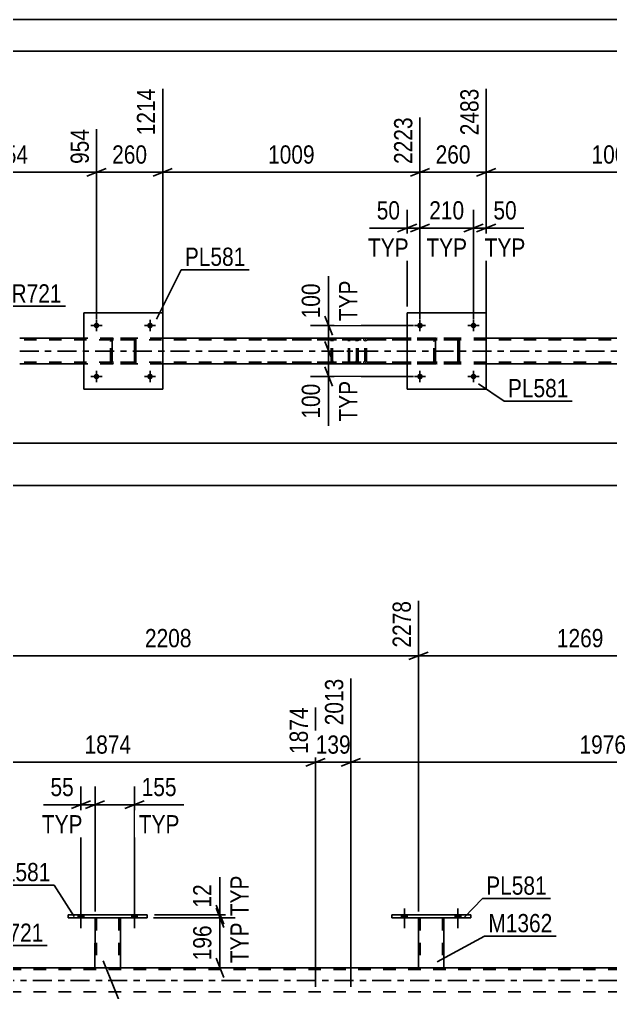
# Model space of a CAD drawing. Header units: millimetres. Extents: x 0 to 841, y 0 to 594.
# Drawn here: x 104.8 to 197.5, y 441.3 to 594 of the extents above; entities that cross this region are included whole.
import ezdxf

# ---------------------------------------------------------------- set-up
doc = ezdxf.new("R2010")
doc.units = ezdxf.units.MM
doc.linetypes.add('DXK_LINE_DOT2', pattern=[3.9198, 1.9599, -1.9599])
doc.linetypes.add('DXK_LINE_DOT3', pattern=[5.9187, 2.979, -0.9799, 0.9799, -0.9799])
doc.styles.add('Arial Narrow', font='ARIALN.TTF', dxfattribs={"height": 0.2})

# ---------------------------------------------------------------- blocks, each defined once
blk = doc.blocks.new('Unknown-122573538-1135')
at = {"color": 5, "linetype": 'Continuous'}
for p, q in [((841, 594), (0, 594)), ((836, 589), (5, 589))]:
    blk.add_line(p, q, dxfattribs=at)
blk = doc.blocks.new('Bolt-122573538-2573 - 2500')
at = {"linetype": 'Continuous'}
for points in [[(116.42, 537.97), (116.43, 538.07), (116.46, 538.15), (116.5, 538.23), (116.57, 538.3), (116.64, 538.36), (116.72, 538.39), (116.81, 538.41), (116.91, 538.41), (117, 538.39), (117.08, 538.36), (117.16, 538.3), (117.22, 538.23), (117.26, 538.15), (117.29, 538.07), (117.3, 537.97), (117.29, 537.88), (117.26, 537.8), (117.22, 537.72), (117.16, 537.65), (117.08, 537.59), (117, 537.56), (116.91, 537.54), (116.81, 537.54), (116.72, 537.56), (116.64, 537.59), (116.57, 537.65), (116.5, 537.72), (116.46, 537.8), (116.43, 537.88)], [(124.82, 537.97), (124.83, 538.07), (124.86, 538.15), (124.9, 538.23), (124.97, 538.3), (125.04, 538.36), (125.12, 538.39), (125.21, 538.41), (125.31, 538.41), (125.4, 538.39), (125.48, 538.36), (125.56, 538.3), (125.62, 538.23), (125.66, 538.15), (125.69, 538.07), (125.7, 537.97), (125.69, 537.88), (125.66, 537.8), (125.62, 537.72), (125.56, 537.65), (125.48, 537.59), (125.4, 537.56), (125.31, 537.54), (125.21, 537.54), (125.12, 537.56), (125.04, 537.59), (124.97, 537.65), (124.9, 537.72), (124.86, 537.8), (124.83, 537.88)]]:
    blk.add_hatch(color=1, dxfattribs=at).paths.add_polyline_path(points)
at = {"color": 1, "linetype": 'Continuous'}
for p, q in [((115.98, 537.97), (117.74, 537.97)), ((116.86, 538.85), (116.86, 537.09)), ((124.38, 537.97), (126.14, 537.97)), ((125.26, 538.85), (125.26, 537.09))]:
    blk.add_line(p, q, dxfattribs=at)
blk = doc.blocks.new('Bolt-122573538-2575 - 2500')
at = {"linetype": 'Continuous'}
for points in [[(167.18, 537.97), (167.19, 538.07), (167.22, 538.15), (167.27, 538.23), (167.33, 538.3), (167.4, 538.36), (167.49, 538.39), (167.58, 538.41), (167.67, 538.41), (167.76, 538.39), (167.84, 538.36), (167.92, 538.3), (167.98, 538.23), (168.02, 538.15), (168.05, 538.07), (168.06, 537.97), (168.05, 537.88), (168.02, 537.8), (167.98, 537.72), (167.92, 537.65), (167.84, 537.59), (167.76, 537.56), (167.67, 537.54), (167.58, 537.54), (167.49, 537.56), (167.4, 537.59), (167.33, 537.65), (167.27, 537.72), (167.22, 537.8), (167.19, 537.88)], [(175.58, 537.97), (175.59, 538.07), (175.62, 538.15), (175.67, 538.23), (175.73, 538.3), (175.8, 538.36), (175.89, 538.39), (175.98, 538.41), (176.07, 538.41), (176.16, 538.39), (176.24, 538.36), (176.32, 538.3), (176.38, 538.23), (176.42, 538.15), (176.45, 538.07), (176.46, 537.97), (176.45, 537.88), (176.42, 537.8), (176.38, 537.72), (176.32, 537.65), (176.24, 537.59), (176.16, 537.56), (176.07, 537.54), (175.98, 537.54), (175.89, 537.56), (175.8, 537.59), (175.73, 537.65), (175.67, 537.72), (175.62, 537.8), (175.59, 537.88)]]:
    blk.add_hatch(color=1, dxfattribs=at).paths.add_polyline_path(points)
at = {"color": 1, "linetype": 'Continuous'}
for p, q in [((166.74, 537.97), (168.5, 537.97)), ((167.62, 538.85), (167.62, 537.09)), ((175.14, 537.97), (176.9, 537.97)), ((176.02, 538.85), (176.02, 537.09))]:
    blk.add_line(p, q, dxfattribs=at)
blk = doc.blocks.new('Part-122573538-2603 - 2500')
at = {"color": 2, "linetype": 'Continuous'}
for p, q in [((114.86, 535.97), (114.86, 547.97)), ((114.86, 547.97), (114.86, 547.97)), ((114.86, 547.97), (127.26, 547.97)), ((127.26, 547.97), (127.26, 535.97)), ((114.86, 535.97), (114.86, 535.97)), ((127.26, 535.97), (114.86, 535.97))]:
    blk.add_line(p, q, dxfattribs=at)
at = {"color": 7, "linetype": 'DXK_LINE_DOT2'}
for p, q in [((114.86, 547.97), (114.86, 535.97)), ((114.86, 547.97), (114.86, 547.97)), ((127.26, 535.97), (127.26, 547.97)), ((114.86, 535.97), (114.86, 535.97))]:
    blk.add_line(p, q, dxfattribs=at)
blk = doc.blocks.new('Part-122573538-2550 - 2500')
at = {"color": 2, "linetype": 'Continuous'}
for p, q in [((114.86, 543.98), (104.82, 543.98)), ((165.62, 543.98), (127.26, 543.98)), ((216.39, 543.98), (178.02, 543.98)), ((114.86, 539.98), (104.82, 539.98)), ((165.62, 539.98), (127.26, 539.98)), ((216.39, 539.98), (178.02, 539.98))]:
    blk.add_line(p, q, dxfattribs=at)
at = {"color": 7, "linetype": 'DXK_LINE_DOT2'}
for p, q in [((758.15, 543.74), (104.82, 543.74)), ((127.26, 543.98), (114.86, 543.98)), ((178.02, 543.98), (165.62, 543.98)), ((758.15, 540.22), (104.82, 540.22)), ((127.26, 539.98), (114.86, 539.98)), ((178.02, 539.98), (165.62, 539.98))]:
    blk.add_line(p, q, dxfattribs=at)
at = {"color": 7, "linetype": 'DXK_LINE_DOT3'}
blk.add_line((104.82, 541.98), (758.15, 541.98), dxfattribs=at)
blk = doc.blocks.new('Bolt-122573538-2572 - 2500')
at = {"linetype": 'Continuous'}
for points in [[(116.42, 545.97), (116.43, 546.07), (116.46, 546.15), (116.5, 546.23), (116.57, 546.3), (116.64, 546.36), (116.72, 546.39), (116.81, 546.41), (116.91, 546.41), (117, 546.39), (117.08, 546.36), (117.16, 546.3), (117.22, 546.23), (117.26, 546.15), (117.29, 546.07), (117.3, 545.97), (117.29, 545.88), (117.26, 545.8), (117.22, 545.72), (117.16, 545.65), (117.08, 545.59), (117, 545.56), (116.91, 545.54), (116.81, 545.54), (116.72, 545.56), (116.64, 545.59), (116.57, 545.65), (116.5, 545.72), (116.46, 545.8), (116.43, 545.88)], [(124.82, 545.97), (124.83, 546.07), (124.86, 546.15), (124.9, 546.23), (124.97, 546.3), (125.04, 546.36), (125.12, 546.39), (125.21, 546.41), (125.31, 546.41), (125.4, 546.39), (125.48, 546.36), (125.56, 546.3), (125.62, 546.23), (125.66, 546.15), (125.69, 546.07), (125.7, 545.97), (125.69, 545.88), (125.66, 545.8), (125.62, 545.72), (125.56, 545.65), (125.48, 545.59), (125.4, 545.56), (125.31, 545.54), (125.21, 545.54), (125.12, 545.56), (125.04, 545.59), (124.97, 545.65), (124.9, 545.72), (124.86, 545.8), (124.83, 545.88)]]:
    blk.add_hatch(color=1, dxfattribs=at).paths.add_polyline_path(points)
at = {"color": 1, "linetype": 'Continuous'}
for p, q in [((116.86, 546.85), (116.86, 545.09)), ((125.26, 546.85), (125.26, 545.09)), ((115.98, 545.97), (117.74, 545.97)), ((124.38, 545.97), (126.14, 545.97))]:
    blk.add_line(p, q, dxfattribs=at)
blk = doc.blocks.new('Bolt-122573538-2574 - 2500')
at = {"linetype": 'Continuous'}
for points in [[(167.18, 545.97), (167.19, 546.07), (167.22, 546.15), (167.27, 546.23), (167.33, 546.3), (167.4, 546.36), (167.49, 546.39), (167.58, 546.41), (167.67, 546.41), (167.76, 546.39), (167.84, 546.36), (167.92, 546.3), (167.98, 546.23), (168.02, 546.15), (168.05, 546.07), (168.06, 545.97), (168.05, 545.88), (168.02, 545.8), (167.98, 545.72), (167.92, 545.65), (167.84, 545.59), (167.76, 545.56), (167.67, 545.54), (167.58, 545.54), (167.49, 545.56), (167.4, 545.59), (167.33, 545.65), (167.27, 545.72), (167.22, 545.8), (167.19, 545.88)], [(175.58, 545.97), (175.59, 546.07), (175.62, 546.15), (175.67, 546.23), (175.73, 546.3), (175.8, 546.36), (175.89, 546.39), (175.98, 546.41), (176.07, 546.41), (176.16, 546.39), (176.24, 546.36), (176.32, 546.3), (176.38, 546.23), (176.42, 546.15), (176.45, 546.07), (176.46, 545.97), (176.45, 545.88), (176.42, 545.8), (176.38, 545.72), (176.32, 545.65), (176.24, 545.59), (176.16, 545.56), (176.07, 545.54), (175.98, 545.54), (175.89, 545.56), (175.8, 545.59), (175.73, 545.65), (175.67, 545.72), (175.62, 545.8), (175.59, 545.88)]]:
    blk.add_hatch(color=1, dxfattribs=at).paths.add_polyline_path(points)
at = {"color": 1, "linetype": 'Continuous'}
for p, q in [((167.62, 546.85), (167.62, 545.09)), ((176.02, 546.85), (176.02, 545.09)), ((166.74, 545.97), (168.5, 545.97)), ((175.14, 545.97), (176.9, 545.97))]:
    blk.add_line(p, q, dxfattribs=at)
blk = doc.blocks.new('Part-122573538-2608 - 2500')
at = {"color": 2, "linetype": 'Continuous'}
for p, q in [((165.62, 535.97), (165.62, 547.97)), ((165.62, 547.97), (165.62, 547.97)), ((165.62, 547.97), (178.02, 547.97)), ((178.02, 547.97), (178.02, 535.97)), ((165.62, 535.97), (165.62, 535.97)), ((178.02, 535.97), (165.62, 535.97))]:
    blk.add_line(p, q, dxfattribs=at)
at = {"color": 7, "linetype": 'DXK_LINE_DOT2'}
for p, q in [((165.62, 547.97), (165.62, 535.97)), ((165.62, 547.97), (165.62, 547.97)), ((178.02, 535.97), (178.02, 547.97)), ((165.62, 535.97), (165.62, 535.97))]:
    blk.add_line(p, q, dxfattribs=at)
blk = doc.blocks.new('Part-122573538-2609 - 2500')
at = {"color": 7, "linetype": 'DXK_LINE_DOT2'}
for p, q in [((169.82, 543.49), (169.86, 543.68)), ((169.86, 543.68), (169.82, 543.49)), ((170.06, 543.49), (170.08, 543.59)), ((170.08, 543.59), (170.06, 543.49)), ((170.08, 543.59), (170.13, 543.66)), ((170.13, 543.66), (170.08, 543.59)), ((170.12, 543.94), (170.3, 543.97)), ((170.3, 543.97), (170.12, 543.94)), ((170.12, 543.94), (170.12, 543.94)), ((170.13, 543.66), (170.21, 543.72)), ((170.21, 543.72), (170.13, 543.66)), ((170.21, 543.72), (170.3, 543.73)), ((170.3, 543.73), (170.21, 543.72)), ((173.34, 543.97), (170.3, 543.97)), ((173.34, 543.73), (170.3, 543.73)), ((173.34, 543.97), (173.53, 543.94)), ((173.53, 543.94), (173.34, 543.97)), ((173.34, 543.73), (173.43, 543.72)), ((173.43, 543.72), (173.34, 543.73)), ((173.43, 543.72), (173.43, 543.72)), ((173.43, 543.72), (173.51, 543.66)), ((173.51, 543.66), (173.43, 543.72)), ((173.51, 543.66), (173.56, 543.59)), ((173.56, 543.59), (173.51, 543.66)), ((173.56, 543.59), (173.58, 543.49)), ((173.58, 543.49), (173.56, 543.59)), ((173.78, 543.68), (173.82, 543.49)), ((173.82, 543.49), (173.79, 543.68)), ((169.82, 540.45), (169.82, 543.49)), ((169.82, 543.49), (169.82, 543.49)), ((169.82, 540.45), (169.82, 543.49)), ((170.06, 540.45), (170.06, 543.49)), ((170.06, 543.49), (170.06, 543.49)), ((170.06, 543.49), (170.06, 540.45)), ((173.58, 540.45), (173.58, 543.49)), ((173.58, 543.49), (173.58, 543.49)), ((173.58, 543.49), (173.58, 540.45)), ((173.82, 540.45), (173.82, 543.49)), ((173.82, 543.49), (173.82, 543.49)), ((173.82, 543.49), (173.82, 540.45)), ((169.82, 540.45), (169.82, 540.45)), ((169.86, 540.27), (169.82, 540.45)), ((169.82, 540.45), (169.86, 540.27)), ((170.06, 540.45), (170.06, 540.45)), ((170.08, 540.36), (170.06, 540.45)), ((170.06, 540.45), (170.08, 540.36)), ((170.13, 540.28), (170.08, 540.36)), ((170.08, 540.36), (170.13, 540.28)), ((170.12, 540.01), (170.12, 540.01)), ((170.3, 539.97), (170.12, 540.01)), ((170.12, 540.01), (170.3, 539.97)), ((170.21, 540.23), (170.13, 540.28)), ((170.13, 540.28), (170.21, 540.23)), ((170.3, 540.21), (170.21, 540.23)), ((170.21, 540.23), (170.3, 540.21)), ((173.34, 540.21), (170.3, 540.21)), ((173.34, 539.97), (170.3, 539.97)), ((173.43, 540.23), (173.34, 540.21)), ((173.34, 540.21), (173.43, 540.23)), ((173.53, 540.01), (173.34, 539.97)), ((173.34, 539.97), (173.53, 540.01)), ((173.51, 540.28), (173.43, 540.23)), ((173.43, 540.23), (173.51, 540.28)), ((173.43, 540.23), (173.43, 540.23)), ((173.56, 540.36), (173.51, 540.28)), ((173.51, 540.28), (173.56, 540.36)), ((173.58, 540.45), (173.56, 540.36)), ((173.56, 540.36), (173.58, 540.45)), ((173.58, 540.45), (173.58, 540.45)), ((173.82, 540.45), (173.78, 540.27)), ((173.79, 540.27), (173.82, 540.45)), ((173.82, 540.45), (173.82, 540.45))]:
    blk.add_line(p, q, dxfattribs=at)
at = {"color": 7, "linetype": 'DXK_LINE_DOT3'}
blk.add_line((171.82, 541.97), (171.82, 541.97), dxfattribs=at)
at = {"color": 7, "linetype": 'DXK_LINE_DOT2'}
for centre, start, end in [((170.3, 543.49), 112.5, 157.5), ((170.3, 543.49), 112.5, 157.5), ((173.34, 543.49), 22.5, 67.5), ((173.34, 543.49), 22.5, 67.5), ((170.3, 540.45), 202.5, 247.5), ((170.3, 540.45), 202.5, 247.5), ((173.34, 540.45), 292.5, 337.5), ((173.34, 540.45), 292.5, 337.5)]:
    blk.add_arc(centre, 0.48, start, end, dxfattribs=at)
blk = doc.blocks.new('Part-122573538-2694 - 2500')
at = {"color": 7, "linetype": 'DXK_LINE_DOT2'}
for p, q in [((156.43, 543.68), (156.41, 543.5)), ((156.49, 543.83), (156.43, 543.68)), ((156.57, 543.94), (156.49, 543.83)), ((156.54, 543.5), (156.55, 543.59)), ((156.55, 543.59), (156.58, 543.67)), ((156.67, 543.98), (156.57, 543.94)), ((156.58, 543.67), (156.62, 543.72)), ((156.62, 543.72), (156.67, 543.74)), ((169.15, 543.98), (156.67, 543.98)), ((169.15, 543.74), (156.67, 543.74)), ((157.9, 543.74), (157.9, 543.98)), ((158.91, 543.94), (158.71, 543.98)), ((158.71, 543.74), (158.81, 543.72)), ((158.81, 543.72), (158.89, 543.67)), ((158.89, 543.67), (158.95, 543.59)), ((158.95, 543.59), (158.97, 543.5)), ((159.18, 543.67), (159.18, 543.68)), ((159.22, 543.5), (159.18, 543.67)), ((156.41, 540.46), (156.41, 543.5)), ((156.54, 540.46), (156.54, 543.5)), ((158.97, 540.46), (158.97, 543.5)), ((159.22, 540.46), (159.22, 543.5)), ((156.41, 540.46), (156.43, 540.27)), ((156.43, 540.27), (156.49, 540.12)), ((156.49, 540.12), (156.57, 540.01)), ((156.55, 540.36), (156.54, 540.46)), ((156.58, 540.29), (156.55, 540.36)), ((156.57, 540.01), (156.67, 539.98)), ((156.62, 540.23), (156.58, 540.29)), ((156.67, 540.22), (156.62, 540.23)), ((169.15, 540.22), (156.67, 540.22)), ((169.15, 539.98), (156.67, 539.98)), ((157.9, 539.98), (157.9, 540.22)), ((158.81, 540.23), (158.71, 540.22)), ((158.71, 539.98), (158.91, 540.01)), ((158.89, 540.29), (158.81, 540.23)), ((158.95, 540.36), (158.89, 540.29)), ((158.97, 540.46), (158.95, 540.36)), ((159.18, 540.27), (159.22, 540.46))]:
    blk.add_line(p, q, dxfattribs=at)
for centre, start, end in [((158.73, 543.48), 23.9465, 68.8966), ((158.73, 540.47), 291.1034, 336.0535)]:
    blk.add_arc(centre, 0.493, start, end, dxfattribs=at)
blk = doc.blocks.new('Part-122573538-2701 - 2500')
at = {"color": 7, "linetype": 'DXK_LINE_DOT2'}
for p, q in [((157.39, 543.98), (143.06, 543.98)), ((157.39, 543.74), (143.06, 543.74)), ((153.7, 543.67), (153.67, 543.5)), ((153.7, 543.68), (153.7, 543.67)), ((153.92, 543.5), (153.94, 543.59)), ((153.94, 543.59), (153.99, 543.67)), ((154.17, 543.98), (153.98, 543.94)), ((153.99, 543.67), (154.08, 543.72)), ((154.08, 543.72), (154.17, 543.74)), ((157.58, 543.94), (157.39, 543.98)), ((157.39, 543.74), (157.49, 543.72)), ((157.49, 543.72), (157.57, 543.67)), ((157.57, 543.67), (157.62, 543.59)), ((157.62, 543.59), (157.64, 543.5)), ((157.86, 543.67), (157.86, 543.68)), ((157.9, 543.5), (157.86, 543.67)), ((153.67, 540.46), (153.67, 543.5)), ((153.92, 540.46), (153.92, 543.5)), ((157.64, 540.46), (157.64, 543.5)), ((157.9, 540.46), (157.9, 543.5)), ((157.39, 540.22), (143.06, 540.22)), ((157.39, 539.98), (143.06, 539.98)), ((153.67, 540.46), (153.7, 540.27)), ((153.94, 540.36), (153.92, 540.46)), ((153.99, 540.29), (153.94, 540.36)), ((153.98, 540.01), (154.17, 539.98)), ((154.08, 540.23), (153.99, 540.29)), ((154.17, 540.22), (154.08, 540.23)), ((157.49, 540.23), (157.39, 540.22)), ((157.39, 539.98), (157.58, 540.01)), ((157.57, 540.29), (157.49, 540.23)), ((157.62, 540.36), (157.57, 540.29)), ((157.64, 540.46), (157.62, 540.36)), ((157.86, 540.27), (157.9, 540.46))]:
    blk.add_line(p, q, dxfattribs=at)
for centre, start, end in [((154.16, 543.48), 110.9282, 155.8647), ((157.41, 543.48), 24.1353, 69.0718), ((154.16, 540.47), 204.1353, 249.0718), ((157.41, 540.47), 290.9282, 335.8647)]:
    blk.add_arc(centre, 0.495, start, end, dxfattribs=at)
blk = doc.blocks.new('Part-122573538-2725 - 2500')
at = {"color": 7, "linetype": 'DXK_LINE_DOT2'}
for p, q in [((119.06, 543.49), (119.1, 543.68)), ((119.1, 543.68), (119.06, 543.49)), ((119.3, 543.49), (119.32, 543.59)), ((119.32, 543.59), (119.3, 543.49)), ((119.32, 543.59), (119.37, 543.66)), ((119.37, 543.66), (119.32, 543.59)), ((119.36, 543.94), (119.54, 543.97)), ((119.54, 543.97), (119.36, 543.94)), ((119.36, 543.94), (119.36, 543.94)), ((119.37, 543.66), (119.45, 543.72)), ((119.45, 543.72), (119.37, 543.66)), ((119.45, 543.72), (119.54, 543.73)), ((119.54, 543.73), (119.45, 543.72)), ((122.58, 543.97), (119.54, 543.97)), ((122.58, 543.73), (119.54, 543.73)), ((122.58, 543.97), (122.76, 543.94)), ((122.76, 543.94), (122.58, 543.97)), ((122.58, 543.73), (122.67, 543.72)), ((122.67, 543.72), (122.58, 543.73)), ((122.67, 543.72), (122.67, 543.72)), ((122.67, 543.72), (122.75, 543.66)), ((122.75, 543.66), (122.67, 543.72)), ((122.75, 543.66), (122.8, 543.59)), ((122.8, 543.59), (122.75, 543.66)), ((122.8, 543.59), (122.82, 543.49)), ((122.82, 543.49), (122.8, 543.59)), ((123.02, 543.68), (123.06, 543.49)), ((123.06, 543.49), (123.02, 543.68)), ((119.06, 540.45), (119.06, 543.49)), ((119.06, 543.49), (119.06, 543.49)), ((119.06, 540.45), (119.06, 543.49)), ((119.3, 540.45), (119.3, 543.49)), ((119.3, 543.49), (119.3, 543.49)), ((119.3, 543.49), (119.3, 540.45)), ((122.82, 540.45), (122.82, 543.49)), ((122.82, 543.49), (122.82, 543.49)), ((122.82, 543.49), (122.82, 540.45)), ((123.06, 540.45), (123.06, 543.49)), ((123.06, 543.49), (123.06, 543.49)), ((123.06, 543.49), (123.06, 540.45)), ((119.06, 540.45), (119.06, 540.45)), ((119.1, 540.27), (119.06, 540.45)), ((119.06, 540.45), (119.1, 540.27)), ((119.3, 540.45), (119.3, 540.45)), ((119.32, 540.36), (119.3, 540.45)), ((119.3, 540.45), (119.32, 540.36)), ((119.37, 540.28), (119.32, 540.36)), ((119.32, 540.36), (119.37, 540.28)), ((119.36, 540.01), (119.36, 540.01)), ((119.54, 539.97), (119.36, 540.01)), ((119.36, 540.01), (119.54, 539.97)), ((119.45, 540.23), (119.37, 540.28)), ((119.37, 540.28), (119.45, 540.23)), ((119.54, 540.21), (119.45, 540.23)), ((119.45, 540.23), (119.54, 540.21)), ((122.58, 540.21), (119.54, 540.21)), ((122.58, 539.97), (119.54, 539.97)), ((122.67, 540.23), (122.58, 540.21)), ((122.58, 540.21), (122.67, 540.23)), ((122.76, 540.01), (122.58, 539.97)), ((122.58, 539.97), (122.76, 540.01)), ((122.75, 540.28), (122.67, 540.23)), ((122.67, 540.23), (122.75, 540.28)), ((122.67, 540.23), (122.67, 540.23)), ((122.8, 540.36), (122.75, 540.28)), ((122.75, 540.28), (122.8, 540.36)), ((122.82, 540.45), (122.8, 540.36)), ((122.8, 540.36), (122.82, 540.45)), ((122.82, 540.45), (122.82, 540.45)), ((123.06, 540.45), (123.02, 540.27)), ((123.02, 540.27), (123.06, 540.45)), ((123.06, 540.45), (123.06, 540.45))]:
    blk.add_line(p, q, dxfattribs=at)
at = {"color": 7, "linetype": 'DXK_LINE_DOT3'}
blk.add_line((121.06, 541.97), (121.06, 541.97), dxfattribs=at)
at = {"color": 7, "linetype": 'DXK_LINE_DOT2'}
for centre, start, end in [((119.54, 543.49), 112.5, 157.5), ((119.54, 543.49), 112.5, 157.5), ((122.58, 543.49), 22.5, 67.5), ((122.58, 543.49), 22.5, 67.5), ((119.54, 540.45), 202.5, 247.5), ((119.54, 540.45), 202.5, 247.5), ((122.58, 540.45), 292.5, 337.5), ((122.58, 540.45), 292.5, 337.5)]:
    blk.add_arc(centre, 0.48, start, end, dxfattribs=at)
blk = doc.blocks.new('Part-122573538-3309 - 3249')
at = {"color": 2, "linetype": 'Continuous'}
blk.add_line((100.96, 445.2), (755.72, 445.2), dxfattribs=at)
at = {"color": 7, "linetype": 'DXK_LINE_DOT2'}
for p, q in [((755.72, 444.96), (100.96, 444.96)), ((755.72, 441.44), (100.96, 441.44))]:
    blk.add_line(p, q, dxfattribs=at)
at = {"color": 7, "linetype": 'DXK_LINE_DOT3'}
blk.add_line((100.96, 443.2), (755.72, 443.2), dxfattribs=at)
blk = doc.blocks.new('Part-122573538-3625 - 3249')
at = {"color": 2, "linetype": 'Continuous'}
for p, q in [((167.39, 453.04), (167.39, 445.2)), ((171.39, 453.04), (171.39, 445.2)), ((167.39, 445.2), (171.39, 445.2))]:
    blk.add_line(p, q, dxfattribs=at)
at = {"color": 7, "linetype": 'DXK_LINE_DOT2'}
for p, q in [((167.39, 453.04), (171.39, 453.04)), ((167.39, 453.04), (167.39, 453.04)), ((167.39, 453.04), (167.39, 453.04)), ((167.63, 453.04), (167.63, 445.2)), ((171.15, 453.04), (171.15, 445.2)), ((171.39, 453.04), (171.39, 453.04)), ((171.39, 453.04), (171.39, 453.04)), ((171.13, 445.2), (171.09, 445.2)), ((171.09, 445.2), (171.13, 445.2)), ((171.15, 445.2), (171.13, 445.2)), ((171.13, 445.2), (171.15, 445.2))]:
    blk.add_line(p, q, dxfattribs=at)
blk = doc.blocks.new('Bolt-122573538-3568 - 3249')
at = {"linetype": 'Continuous'}
for points in [[(164.75, 453.04), (165.63, 453.04), (165.63, 453.52), (164.75, 453.52)], [(173.15, 453.04), (174.03, 453.04), (174.03, 453.52), (173.15, 453.52)]]:
    blk.add_hatch(color=1, dxfattribs=at).paths.add_polyline_path(points)
at = {"color": 1, "linetype": 'Continuous'}
for p, q in [((164.75, 453.52), (164.75, 453.04)), ((165.19, 454.52), (165.19, 451.4)), ((165.63, 453.52), (165.63, 453.04)), ((173.15, 453.52), (173.15, 453.04)), ((173.59, 454.52), (173.59, 451.4)), ((174.03, 453.52), (174.03, 453.04))]:
    blk.add_line(p, q, dxfattribs=at)
blk = doc.blocks.new('Bolt-122573538-3569 - 3249')
at = {"linetype": 'Continuous'}
for points in [[(164.75, 453.04), (165.63, 453.04), (165.63, 453.52), (164.75, 453.52)], [(173.15, 453.04), (174.03, 453.04), (174.03, 453.52), (173.15, 453.52)]]:
    blk.add_hatch(color=1, dxfattribs=at).paths.add_polyline_path(points)
at = {"color": 1, "linetype": 'Continuous'}
for p, q in [((164.75, 453.52), (164.75, 453.04)), ((165.19, 454.52), (165.19, 451.4)), ((165.63, 453.52), (165.63, 453.04)), ((173.15, 453.52), (173.15, 453.04)), ((173.59, 454.52), (173.59, 451.4)), ((174.03, 453.52), (174.03, 453.04))]:
    blk.add_line(p, q, dxfattribs=at)
blk = doc.blocks.new('Bolt-122573538-3570 - 3249')
at = {"linetype": 'Continuous'}
for points in [[(113.99, 453.04), (114.87, 453.04), (114.87, 453.52), (113.99, 453.52)], [(122.39, 453.04), (123.27, 453.04), (123.27, 453.52), (122.39, 453.52)]]:
    blk.add_hatch(color=1, dxfattribs=at).paths.add_polyline_path(points)
at = {"color": 1, "linetype": 'Continuous'}
for p, q in [((113.99, 453.52), (113.99, 453.04)), ((114.43, 454.52), (114.43, 451.4)), ((114.87, 453.52), (114.87, 453.04)), ((122.39, 453.52), (122.39, 453.04)), ((122.83, 454.52), (122.83, 451.4)), ((123.27, 453.52), (123.27, 453.04))]:
    blk.add_line(p, q, dxfattribs=at)
blk = doc.blocks.new('Bolt-122573538-3571 - 3249')
at = {"linetype": 'Continuous'}
for points in [[(113.99, 453.04), (114.87, 453.04), (114.87, 453.52), (113.99, 453.52)], [(122.39, 453.04), (123.27, 453.04), (123.27, 453.52), (122.39, 453.52)]]:
    blk.add_hatch(color=1, dxfattribs=at).paths.add_polyline_path(points)
at = {"color": 1, "linetype": 'Continuous'}
for p, q in [((113.99, 453.52), (113.99, 453.04)), ((114.43, 454.52), (114.43, 451.4)), ((114.87, 453.52), (114.87, 453.04)), ((122.39, 453.52), (122.39, 453.04)), ((122.83, 454.52), (122.83, 451.4)), ((123.27, 453.52), (123.27, 453.04))]:
    blk.add_line(p, q, dxfattribs=at)
blk = doc.blocks.new('Part-122573538-3578 - 3249')
at = {"color": 2, "linetype": 'Continuous'}
for p, q in [((163.19, 453.52), (175.59, 453.52)), ((163.19, 453.04), (163.19, 453.52)), ((175.59, 453.52), (175.59, 453.04)), ((175.59, 453.04), (163.19, 453.04))]:
    blk.add_line(p, q, dxfattribs=at)
blk = doc.blocks.new('Part-122573538-3642 - 3249')
at = {"color": 2, "linetype": 'Continuous'}
for p, q in [((116.63, 453.04), (116.62, 445.2)), ((120.63, 453.04), (120.62, 445.2)), ((116.62, 445.2), (120.62, 445.2))]:
    blk.add_line(p, q, dxfattribs=at)
at = {"color": 7, "linetype": 'DXK_LINE_DOT2'}
for p, q in [((116.63, 453.04), (120.63, 453.04)), ((116.63, 453.04), (116.63, 453.04)), ((116.63, 453.04), (116.63, 453.04)), ((116.87, 453.04), (116.86, 445.2)), ((120.39, 453.04), (120.38, 445.2)), ((120.63, 453.04), (120.63, 453.04)), ((120.63, 453.04), (120.63, 453.04)), ((120.33, 445.2), (120.37, 445.2)), ((120.33, 445.2), (120.37, 445.2)), ((120.37, 445.2), (120.38, 445.2)), ((120.37, 445.2), (120.38, 445.2))]:
    blk.add_line(p, q, dxfattribs=at)
blk = doc.blocks.new('Part-122573538-3699 - 3249')
at = {"color": 2, "linetype": 'Continuous'}
for p, q in [((112.43, 453.52), (124.83, 453.52)), ((112.43, 453.04), (112.43, 453.52)), ((124.83, 453.52), (124.83, 453.04)), ((124.83, 453.04), (112.43, 453.04))]:
    blk.add_line(p, q, dxfattribs=at)
blk = doc.blocks.new('StraightDimension-122573538-3061 - 2500')
at = {"color": 7, "linetype": 'Continuous'}
for p, q in [((178.02, 547.33), (178.02, 583.14)), ((218.39, 546.97), (218.39, 578.64)), ((179.52, 570.63), (176.52, 569.43)), ((178.02, 570.03), (218.39, 570.03)), ((216.89, 569.43), (219.89, 570.63))]:
    blk.add_line(p, q, dxfattribs=at)
at = {"color": 0, "linetype": 'Continuous'}
blk.add_wipeout([(217.79, 579.24), (213.59, 579.24), (213.59, 570.73), (217.79, 570.73)], dxfattribs=at)
at = {"color": 0}
blk.add_wipeout([(202.46, 570.78), (202.46, 574.98), (193.95, 574.98), (193.95, 570.78)], dxfattribs=at)
at = {"color": 3, "linetype": 'Continuous', "style": 'Arial Narrow'}
blk.add_text('3492', height=2.863, rotation=90.0002, dxfattribs=at).set_placement((217.19, 571.33))
at = {"color": 3, "style": 'Arial Narrow'}
blk.add_text('1009', height=2.863, dxfattribs=at).set_placement((194.55, 571.38))
blk = doc.blocks.new('StraightDimension-122573538-2744 - 2500')
at = {"color": 7, "linetype": 'Continuous'}
for p, q in [((152.68, 543.48), (153.88, 540.48)), ((153.01, 541.98), (155.68, 541.98)), ((153.28, 537.97), (153.28, 541.98)), ((153.88, 536.47), (152.68, 539.47)), ((166.62, 537.97), (150.43, 537.97))]:
    blk.add_line(p, q, dxfattribs=at)
at = {"color": 0}
blk.add_wipeout([(152.53, 537.45), (148.33, 537.45), (148.33, 530.77), (152.53, 530.77)], dxfattribs=at)
at = {"color": 0, "linetype": 'Continuous'}
blk.add_wipeout([(158.38, 537.9), (154.18, 537.9), (154.18, 530.31), (158.38, 530.31)], dxfattribs=at)
at = {"color": 7, "linetype": 'Continuous'}
blk.add_line((153.28, 537.97), (153.28, 530.24), dxfattribs=at)
blk.add_line((153.28, 537.97), (153.28, 530.24), dxfattribs=at)
at = {"color": 3, "style": 'Arial Narrow'}
blk.add_text('100', height=2.863, rotation=90.0002, dxfattribs=at).set_placement((151.93, 531.37))
at = {"color": 3, "linetype": 'Continuous', "style": 'Arial Narrow'}
blk.add_text('TYP', height=2.863, rotation=90.0002, dxfattribs=at).set_placement((157.78, 530.91))
blk = doc.blocks.new('StraightDimension-122573538-2768 - 2500')
at = {"color": 7, "linetype": 'Continuous'}
for p, q in [((152.68, 547.47), (153.88, 544.47)), ((166.62, 545.97), (150.43, 545.97)), ((153.28, 541.98), (153.28, 545.97)), ((153.88, 540.48), (152.68, 543.48)), ((153.01, 541.98), (155.68, 541.98))]:
    blk.add_line(p, q, dxfattribs=at)
at = {"color": 0}
blk.add_wipeout([(152.53, 553.18), (148.33, 553.18), (148.33, 546.5), (152.53, 546.5)], dxfattribs=at)
at = {"color": 0, "linetype": 'Continuous'}
blk.add_wipeout([(158.38, 553.64), (154.18, 553.64), (154.18, 546.05), (158.38, 546.05)], dxfattribs=at)
at = {"color": 7, "linetype": 'Continuous'}
blk.add_line((153.28, 545.97), (153.28, 553.71), dxfattribs=at)
blk.add_line((153.28, 545.97), (153.28, 553.71), dxfattribs=at)
at = {"color": 3, "linetype": 'Continuous', "style": 'Arial Narrow'}
blk.add_text('TYP', height=2.863, rotation=90.0002, dxfattribs=at).set_placement((157.78, 546.65))
at = {"color": 3, "style": 'Arial Narrow'}
blk.add_text('100', height=2.863, rotation=90.0002, dxfattribs=at).set_placement((151.93, 547.1))
blk = doc.blocks.new('StraightDimension-122573538-2791 - 2500')
at = {"color": 7, "linetype": 'Continuous'}
blk.add_line((89.28, 520.86), (795.91, 520.86), dxfattribs=at)
blk = doc.blocks.new('StraightDimension-122573538-3072 - 2500')
at = {"color": 7, "linetype": 'Continuous'}
for p, q in [((178.02, 547.33), (178.02, 583.14)), ((167.62, 546.97), (167.62, 578.64)), ((166.12, 569.43), (169.12, 570.63)), ((167.62, 570.03), (178.02, 570.03)), ((179.52, 570.63), (176.52, 569.43))]:
    blk.add_line(p, q, dxfattribs=at)
at = {"color": 0}
blk.add_wipeout([(176.17, 570.78), (176.17, 574.98), (169.48, 574.98), (169.48, 570.78)], dxfattribs=at)
at = {"color": 3, "style": 'Arial Narrow'}
blk.add_text('260', height=2.863, dxfattribs=at).set_placement((170.08, 571.38))
at = {"color": 0, "linetype": 'Continuous'}
blk.add_wipeout([(177.42, 583.74), (173.22, 583.74), (173.22, 575.23), (177.42, 575.23)], dxfattribs=at)
at = {"color": 3, "linetype": 'Continuous', "style": 'Arial Narrow'}
blk.add_text('2483', height=2.863, rotation=90.0002, dxfattribs=at).set_placement((176.82, 575.83))
blk = doc.blocks.new('StraightDimension-122573538-3083 - 2500')
at = {"color": 7, "linetype": 'Continuous'}
for p, q in [((127.26, 546.98), (127.26, 583.14)), ((167.62, 546.97), (167.62, 578.64)), ((128.76, 570.63), (125.76, 569.43)), ((127.26, 570.03), (167.62, 570.03)), ((166.12, 569.43), (169.12, 570.63))]:
    blk.add_line(p, q, dxfattribs=at)
at = {"color": 0, "linetype": 'Continuous'}
blk.add_wipeout([(167.02, 579.24), (162.82, 579.24), (162.82, 570.73), (167.02, 570.73)], dxfattribs=at)
at = {"color": 0}
blk.add_wipeout([(151.7, 570.78), (151.7, 574.98), (143.19, 574.98), (143.19, 570.78)], dxfattribs=at)
at = {"color": 3, "linetype": 'Continuous', "style": 'Arial Narrow'}
blk.add_text('2223', height=2.863, rotation=90.0002, dxfattribs=at).set_placement((166.42, 571.33))
at = {"color": 3, "style": 'Arial Narrow'}
blk.add_text('1009', height=2.863, dxfattribs=at).set_placement((143.79, 571.38))
blk = doc.blocks.new('StraightDimension-122573538-3094 - 2500')
at = {"color": 7, "linetype": 'Continuous'}
for p, q in [((127.26, 546.98), (127.26, 583.14)), ((116.86, 546.97), (116.86, 576.81)), ((115.36, 569.43), (118.36, 570.63)), ((116.86, 570.03), (127.26, 570.03)), ((128.76, 570.63), (125.76, 569.43))]:
    blk.add_line(p, q, dxfattribs=at)
at = {"color": 0}
blk.add_wipeout([(125.4, 570.78), (125.4, 574.98), (118.72, 574.98), (118.72, 570.78)], dxfattribs=at)
at = {"color": 3, "style": 'Arial Narrow'}
blk.add_text('260', height=2.863, dxfattribs=at).set_placement((119.32, 571.38))
at = {"color": 0, "linetype": 'Continuous'}
blk.add_wipeout([(126.66, 583.74), (122.46, 583.74), (122.46, 575.23), (126.66, 575.23)], dxfattribs=at)
at = {"color": 3, "linetype": 'Continuous', "style": 'Arial Narrow'}
blk.add_text('1214', height=2.863, rotation=90.0002, dxfattribs=at).set_placement((126.06, 575.83))
blk = doc.blocks.new('StraightDimension-122573538-3105 - 2500')
at = {"color": 7, "linetype": 'Continuous'}
for p, q in [((116.86, 546.97), (116.86, 576.81)), ((89.92, 544.98), (89.92, 573.16)), ((91.42, 570.63), (88.42, 569.43)), ((89.92, 570.03), (116.86, 570.03)), ((115.36, 569.43), (118.36, 570.63))]:
    blk.add_line(p, q, dxfattribs=at)
at = {"color": 0, "linetype": 'Continuous'}
for points in [[(116.26, 577.41), (112.06, 577.41), (112.06, 570.73), (116.26, 570.73)], [(89.32, 573.76), (85.12, 573.76), (85.12, 570.73), (89.32, 570.73)]]:
    blk.add_wipeout(points, dxfattribs=at)
at = {"color": 0}
blk.add_wipeout([(106.73, 570.78), (106.73, 574.98), (100.05, 574.98), (100.05, 570.78)], dxfattribs=at)
at = {"color": 3, "linetype": 'Continuous', "style": 'Arial Narrow'}
for s, height, p in [('954', 2.863, (115.66, 571.33)), ('0', 2.86, (88.72, 571.33))]:
    blk.add_text(s, height=height, rotation=90.0002, dxfattribs=at).set_placement(p)
at = {"color": 3, "style": 'Arial Narrow'}
blk.add_text('954', height=2.863, dxfattribs=at).set_placement((100.65, 571.38))
blk = doc.blocks.new('StraightDimension-122573538-3115 - 2500')
at = {"color": 7, "linetype": 'Continuous'}
for p, q in [((176.02, 546.97), (176.02, 564.12)), ((178.02, 548.97), (178.02, 564.12)), ((174.52, 560.67), (177.52, 561.87)), ((179.52, 561.87), (176.52, 560.67)), ((176.02, 561.27), (178.02, 561.27))]:
    blk.add_line(p, q, dxfattribs=at)
at = {"color": 0}
blk.add_wipeout([(183.4, 562.02), (183.4, 566.22), (178.55, 566.22), (178.55, 562.02)], dxfattribs=at)
at = {"color": 0, "linetype": 'Continuous'}
blk.add_wipeout([(184.77, 556.17), (184.77, 560.37), (177.18, 560.37), (177.18, 556.17)], dxfattribs=at)
at = {"color": 7, "linetype": 'Continuous'}
blk.add_line((178.02, 561.27), (183.93, 561.27), dxfattribs=at)
blk.add_line((178.02, 561.27), (183.93, 561.27), dxfattribs=at)
at = {"color": 3, "style": 'Arial Narrow'}
blk.add_text('50', height=2.863, dxfattribs=at).set_placement((179.15, 562.62))
at = {"color": 3, "linetype": 'Continuous', "style": 'Arial Narrow'}
blk.add_text('TYP', height=2.863, dxfattribs=at).set_placement((177.78, 556.77))
blk = doc.blocks.new('StraightDimension-122573538-3128 - 2500')
at = {"color": 7, "linetype": 'Continuous'}
for p, q in [((167.62, 546.97), (167.62, 564.12)), ((176.02, 546.97), (176.02, 564.12)), ((166.12, 560.67), (169.12, 561.87)), ((177.52, 561.87), (174.52, 560.67)), ((167.62, 561.27), (176.02, 561.27))]:
    blk.add_line(p, q, dxfattribs=at)
at = {"color": 0}
blk.add_wipeout([(175.17, 562.02), (175.17, 566.22), (168.48, 566.22), (168.48, 562.02)], dxfattribs=at)
at = {"color": 0, "linetype": 'Continuous'}
blk.add_wipeout([(175.62, 556.17), (175.62, 560.37), (168.03, 560.37), (168.03, 556.17)], dxfattribs=at)
at = {"color": 3, "style": 'Arial Narrow'}
blk.add_text('210', height=2.863, dxfattribs=at).set_placement((169.08, 562.62))
at = {"color": 3, "linetype": 'Continuous', "style": 'Arial Narrow'}
blk.add_text('TYP', height=2.863, dxfattribs=at).set_placement((168.63, 556.77))
blk = doc.blocks.new('StraightDimension-122573538-3144 - 2500')
at = {"color": 7, "linetype": 'Continuous'}
for p, q in [((165.62, 548.97), (165.62, 564.12)), ((167.62, 546.97), (167.62, 564.12)), ((164.12, 560.67), (167.12, 561.87)), ((169.12, 561.87), (166.12, 560.67)), ((165.62, 561.27), (167.62, 561.27))]:
    blk.add_line(p, q, dxfattribs=at)
at = {"color": 0}
blk.add_wipeout([(165.1, 562.02), (165.1, 566.22), (160.24, 566.22), (160.24, 562.02)], dxfattribs=at)
at = {"color": 0, "linetype": 'Continuous'}
blk.add_wipeout([(166.46, 556.17), (166.46, 560.37), (158.87, 560.37), (158.87, 556.17)], dxfattribs=at)
at = {"color": 7, "linetype": 'Continuous'}
blk.add_line((165.62, 561.27), (159.72, 561.27), dxfattribs=at)
blk.add_line((165.62, 561.27), (159.72, 561.27), dxfattribs=at)
at = {"color": 3, "style": 'Arial Narrow'}
blk.add_text('50', height=2.863, dxfattribs=at).set_placement((160.84, 562.62))
at = {"color": 3, "linetype": 'Continuous', "style": 'Arial Narrow'}
blk.add_text('TYP', height=2.863, dxfattribs=at).set_placement((159.47, 556.77))
blk = doc.blocks.new('StraightDimension-122573538-7511 - 2500')
at = {"color": 7, "linetype": 'Continuous'}
blk.add_line((89.92, 527.5), (795.27, 527.5), dxfattribs=at)
blk = doc.blocks.new('StraightDimension-122573538-9912 - 3249')
at = {"color": 7, "linetype": 'Continuous'}
for p, q in [((151.23, 442.2), (151.23, 486.07)), ((86.06, 450.7), (86.06, 480.58)), ((87.56, 478.05), (84.56, 476.85)), ((149.73, 476.85), (152.73, 478.05)), ((86.06, 477.45), (151.23, 477.45))]:
    blk.add_line(p, q, dxfattribs=at)
at = {"color": 0, "linetype": 'Continuous'}
for points in [[(150.63, 486.67), (146.43, 486.67), (146.43, 478.15), (150.63, 478.15)], [(85.46, 481.18), (81.26, 481.18), (81.26, 478.15), (85.46, 478.15)]]:
    blk.add_wipeout(points, dxfattribs=at)
at = {"color": 0}
blk.add_wipeout([(122.9, 478.2), (122.9, 482.4), (114.39, 482.4), (114.39, 478.2)], dxfattribs=at)
at = {"color": 3, "linetype": 'Continuous', "style": 'Arial Narrow'}
for s, height, p in [('1874', 2.863, (150.03, 478.75)), ('0', 2.86, (84.86, 478.75))]:
    blk.add_text(s, height=height, rotation=90.0002, dxfattribs=at).set_placement(p)
at = {"color": 3, "style": 'Arial Narrow'}
blk.add_text('1874', height=2.863, dxfattribs=at).set_placement((114.99, 478.8))
blk = doc.blocks.new('StraightDimension-122573538-4459 - 3249')
at = {"color": 7, "linetype": 'Continuous'}
for p, q in [((116.63, 454.04), (116.63, 473.64)), ((122.83, 454.52), (122.83, 473.64)), ((115.13, 470.19), (118.13, 471.39)), ((116.63, 470.79), (122.83, 470.79)), ((124.33, 471.39), (121.33, 470.19))]:
    blk.add_line(p, q, dxfattribs=at)
at = {"color": 0}
blk.add_wipeout([(130.04, 471.54), (130.04, 475.74), (123.35, 475.74), (123.35, 471.54)], dxfattribs=at)
at = {"color": 0, "linetype": 'Continuous'}
blk.add_wipeout([(130.49, 465.69), (130.49, 469.89), (122.9, 469.89), (122.9, 465.69)], dxfattribs=at)
at = {"color": 7, "linetype": 'Continuous'}
blk.add_line((122.83, 470.79), (130.56, 470.79), dxfattribs=at)
blk.add_line((122.83, 470.79), (130.56, 470.79), dxfattribs=at)
at = {"color": 3, "style": 'Arial Narrow'}
blk.add_text('155', height=2.863, dxfattribs=at).set_placement((123.95, 472.14))
at = {"color": 3, "linetype": 'Continuous', "style": 'Arial Narrow'}
blk.add_text('TYP', height=2.863, dxfattribs=at).set_placement((123.5, 466.29))
blk = doc.blocks.new('StraightDimension-122573538-9911 - 3249')
at = {"color": 7, "linetype": 'Continuous'}
for p, q in [((156.78, 442.2), (156.78, 490.57)), ((151.23, 442.2), (151.23, 486.07)), ((149.73, 476.85), (152.73, 478.05)), ((158.28, 478.05), (155.28, 476.85)), ((151.23, 477.45), (156.78, 477.45))]:
    blk.add_line(p, q, dxfattribs=at)
at = {"color": 0}
blk.add_wipeout([(157.35, 478.2), (157.35, 482.4), (150.67, 482.4), (150.67, 478.2)], dxfattribs=at)
at = {"color": 3, "style": 'Arial Narrow'}
blk.add_text('139', height=2.863, dxfattribs=at).set_placement((151.27, 478.8))
at = {"color": 0, "linetype": 'Continuous'}
blk.add_wipeout([(156.18, 491.17), (151.98, 491.17), (151.98, 482.65), (156.18, 482.65)], dxfattribs=at)
at = {"color": 3, "linetype": 'Continuous', "style": 'Arial Narrow'}
blk.add_text('2013', height=2.863, rotation=90.0002, dxfattribs=at).set_placement((155.58, 483.25))
blk = doc.blocks.new('StraightDimension-122573538-4222 - 3249')
at = {"color": 7, "linetype": 'Continuous'}
for p, q in [((167.39, 454.04), (167.39, 502.76)), ((218.15, 454.04), (218.15, 502.76)), ((168.89, 494.75), (165.89, 493.55)), ((216.65, 493.55), (219.65, 494.75)), ((167.39, 494.15), (218.15, 494.15))]:
    blk.add_line(p, q, dxfattribs=at)
at = {"color": 0, "linetype": 'Continuous'}
blk.add_wipeout([(217.55, 503.36), (213.35, 503.36), (213.35, 494.85), (217.55, 494.85)], dxfattribs=at)
at = {"color": 0}
blk.add_wipeout([(197.03, 494.9), (197.03, 499.1), (188.51, 499.1), (188.51, 494.9)], dxfattribs=at)
at = {"color": 3, "linetype": 'Continuous', "style": 'Arial Narrow'}
blk.add_text('3547', height=2.863, rotation=90.0002, dxfattribs=at).set_placement((216.95, 495.45))
at = {"color": 3, "style": 'Arial Narrow'}
blk.add_text('1269', height=2.863, dxfattribs=at).set_placement((189.11, 495.5))
blk = doc.blocks.new('StraightDimension-122573538-4417 - 3249')
at = {"color": 7, "linetype": 'Continuous'}
for p, q in [((135.64, 455.03), (136.84, 452.03)), ((125.94, 453.53), (138.64, 453.53)), ((136.84, 451.54), (135.64, 454.54)), ((136.24, 453.04), (136.24, 453.53)), ((125.83, 453.04), (138.64, 453.04))]:
    blk.add_line(p, q, dxfattribs=at)
at = {"color": 0, "linetype": 'Continuous'}
blk.add_wipeout([(141.34, 460.28), (137.14, 460.28), (137.14, 452.69), (141.34, 452.69)], dxfattribs=at)
at = {"color": 0}
blk.add_wipeout([(135.49, 458.91), (131.29, 458.91), (131.29, 454.05), (135.49, 454.05)], dxfattribs=at)
at = {"color": 7, "linetype": 'Continuous'}
blk.add_line((136.24, 453.53), (136.24, 459.44), dxfattribs=at)
blk.add_line((136.24, 453.53), (136.24, 459.44), dxfattribs=at)
at = {"color": 3, "style": 'Arial Narrow'}
blk.add_text('12', height=2.863, rotation=90.0002, dxfattribs=at).set_placement((134.89, 454.65))
at = {"color": 3, "linetype": 'Continuous', "style": 'Arial Narrow'}
blk.add_text('TYP', height=2.863, rotation=90.0002, dxfattribs=at).set_placement((140.74, 453.29))
blk = doc.blocks.new('StraightDimension-122573538-4431 - 3249')
at = {"color": 7, "linetype": 'Continuous'}
for p, q in [((42.81, 452.5), (41.61, 455.5)), ((87.86, 454), (39.36, 454)), ((42.21, 308.82), (42.21, 454)), ((41.61, 310.32), (42.81, 307.32)), ((186.34, 308.82), (39.36, 308.82))]:
    blk.add_line(p, q, dxfattribs=at)
at = {"color": 0}
blk.add_wipeout([(41.46, 385.66), (37.26, 385.66), (37.26, 377.15), (41.46, 377.15)], dxfattribs=at)
at = {"color": 3, "style": 'Arial Narrow'}
blk.add_text('3630', height=2.863, rotation=90.0002, dxfattribs=at).set_placement((40.86, 377.75))
blk = doc.blocks.new('StraightDimension-122573538-4232 - 3249')
at = {"color": 7, "linetype": 'Continuous'}
for p, q in [((88.86, 450.6), (88.86, 506.91)), ((167.39, 454.04), (167.39, 502.76)), ((90.36, 494.75), (87.36, 493.55)), ((165.89, 493.55), (168.89, 494.75)), ((88.86, 494.15), (167.39, 494.15))]:
    blk.add_line(p, q, dxfattribs=at)
at = {"color": 0, "linetype": 'Continuous'}
blk.add_wipeout([(166.79, 503.36), (162.59, 503.36), (162.59, 494.85), (166.79, 494.85)], dxfattribs=at)
at = {"color": 0}
blk.add_wipeout([(132.38, 494.9), (132.38, 499.1), (123.87, 499.1), (123.87, 494.9)], dxfattribs=at)
at = {"color": 3, "linetype": 'Continuous', "style": 'Arial Narrow'}
blk.add_text('2278', height=2.863, rotation=90.0002, dxfattribs=at).set_placement((166.19, 495.45))
at = {"color": 3, "style": 'Arial Narrow'}
blk.add_text('2208', height=2.863, dxfattribs=at).set_placement((124.47, 495.5))
blk = doc.blocks.new('StraightDimension-122573538-4407 - 3249')
at = {"color": 7, "linetype": 'Continuous'}
for p, q in [((135.64, 454.54), (136.84, 451.54)), ((125.83, 453.04), (138.64, 453.04)), ((136.24, 445.2), (136.24, 453.04)), ((136.84, 443.7), (135.64, 446.7)), ((121.62, 445.2), (138.64, 445.2))]:
    blk.add_line(p, q, dxfattribs=at)
at = {"color": 0}
blk.add_wipeout([(135.49, 452.46), (131.29, 452.46), (131.29, 445.78), (135.49, 445.78)], dxfattribs=at)
at = {"color": 0, "linetype": 'Continuous'}
blk.add_wipeout([(141.34, 452.92), (137.14, 452.92), (137.14, 445.33), (141.34, 445.33)], dxfattribs=at)
at = {"color": 3, "linetype": 'Continuous', "style": 'Arial Narrow'}
blk.add_text('TYP', height=2.863, rotation=90.0002, dxfattribs=at).set_placement((140.74, 445.93))
at = {"color": 3, "style": 'Arial Narrow'}
blk.add_text('196', height=2.863, rotation=90.0002, dxfattribs=at).set_placement((134.89, 446.38))
blk = doc.blocks.new('StraightDimension-122573538-4475 - 3249')
at = {"color": 7, "linetype": 'Continuous'}
for p, q in [((114.43, 454.52), (114.43, 473.64)), ((116.63, 454.04), (116.63, 473.64)), ((112.93, 470.19), (115.93, 471.39)), ((114.43, 470.79), (116.63, 470.79)), ((118.13, 471.39), (115.13, 470.19))]:
    blk.add_line(p, q, dxfattribs=at)
at = {"color": 0}
blk.add_wipeout([(113.9, 471.54), (113.9, 475.74), (109.04, 475.74), (109.04, 471.54)], dxfattribs=at)
at = {"color": 0, "linetype": 'Continuous'}
blk.add_wipeout([(115.27, 465.69), (115.27, 469.89), (107.68, 469.89), (107.68, 465.69)], dxfattribs=at)
at = {"color": 7, "linetype": 'Continuous'}
blk.add_line((114.43, 470.79), (108.52, 470.79), dxfattribs=at)
blk.add_line((114.43, 470.79), (108.52, 470.79), dxfattribs=at)
at = {"color": 3, "style": 'Arial Narrow'}
blk.add_text('55', height=2.863, dxfattribs=at).set_placement((109.64, 472.14))
at = {"color": 3, "linetype": 'Continuous', "style": 'Arial Narrow'}
blk.add_text('TYP', height=2.863, dxfattribs=at).set_placement((108.28, 466.29))
blk = doc.blocks.new('StraightDimension-122573538-9910 - 3249')
at = {"color": 7, "linetype": 'Continuous'}
for p, q in [((156.78, 442.2), (156.78, 490.57)), ((235.84, 442.2), (235.84, 486.07)), ((158.28, 478.05), (155.28, 476.85)), ((234.34, 476.85), (237.34, 478.05)), ((156.78, 477.45), (235.84, 477.45))]:
    blk.add_line(p, q, dxfattribs=at)
at = {"color": 0, "linetype": 'Continuous'}
blk.add_wipeout([(235.24, 486.67), (231.04, 486.67), (231.04, 478.15), (235.24, 478.15)], dxfattribs=at)
at = {"color": 0}
blk.add_wipeout([(200.57, 478.2), (200.57, 482.4), (192.06, 482.4), (192.06, 478.2)], dxfattribs=at)
at = {"color": 3, "linetype": 'Continuous', "style": 'Arial Narrow'}
blk.add_text('3989', height=2.863, rotation=90.0002, dxfattribs=at).set_placement((234.64, 478.75))
at = {"color": 3, "style": 'Arial Narrow'}
blk.add_text('1976', height=2.863, dxfattribs=at).set_placement((192.66, 478.8))
blk = doc.blocks.new('Mark-122573538-2546 - 2500')
at = {"color": 0}
blk.add_wipeout([(111.4, 549.59), (111.4, 552.59), (101.53, 552.59), (101.53, 549.59)], dxfattribs=at)
blk.add_wipeout([(111.4, 549.59), (111.4, 552.59), (101.53, 552.59), (101.53, 549.59)], dxfattribs=at)
at = {"color": 30, "linetype": 'Continuous'}
for p, q in [((97.56, 542.62), (100.93, 548.99)), ((100.93, 548.99), (112, 548.99))]:
    blk.add_line(p, q, dxfattribs=at)
at = {"color": 3, "style": 'Arial Narrow'}
blk.add_text('TR721', height=2.863, dxfattribs=at).set_placement((101.53, 549.59))
blk = doc.blocks.new('Mark-122573538-2599 - 2500')
at = {"color": 0}
blk.add_wipeout([(140.23, 555.34), (140.23, 558.34), (130.73, 558.34), (130.73, 555.34)], dxfattribs=at)
blk.add_wipeout([(140.23, 555.34), (140.23, 558.34), (130.73, 558.34), (130.73, 555.34)], dxfattribs=at)
at = {"color": 30, "linetype": 'Continuous'}
for p, q in [((126.27, 546.97), (130.13, 554.74)), ((130.13, 554.74), (140.83, 554.74))]:
    blk.add_line(p, q, dxfattribs=at)
at = {"color": 3, "style": 'Arial Narrow'}
blk.add_text('PL581', height=2.863, dxfattribs=at).set_placement((130.73, 555.34))
blk = doc.blocks.new('Mark-122573538-2604 - 2500')
at = {"color": 0}
blk.add_wipeout([(190.93, 534.72), (190.93, 537.72), (181.43, 537.72), (181.43, 534.72)], dxfattribs=at)
blk.add_wipeout([(190.93, 534.72), (190.93, 537.72), (181.43, 537.72), (181.43, 534.72)], dxfattribs=at)
at = {"color": 30, "linetype": 'Continuous'}
for p, q in [((176.83, 536.83), (180.83, 534.12)), ((180.83, 534.12), (191.53, 534.12))]:
    blk.add_line(p, q, dxfattribs=at)
at = {"color": 3, "style": 'Arial Narrow'}
blk.add_text('PL581', height=2.863, dxfattribs=at).set_placement((181.43, 534.72))
blk = doc.blocks.new('Mark-122573538-3305 - 3249')
at = {"color": 0}
blk.add_wipeout([(108.54, 449.28), (108.54, 452.28), (98.68, 452.28), (98.68, 449.28)], dxfattribs=at)
blk.add_wipeout([(108.54, 449.28), (108.54, 452.28), (98.68, 452.28), (98.68, 449.28)], dxfattribs=at)
at = {"color": 30, "linetype": 'Continuous'}
for p, q in [((95.55, 444.25), (98.08, 448.68)), ((98.08, 448.68), (109.14, 448.68))]:
    blk.add_line(p, q, dxfattribs=at)
at = {"color": 3, "style": 'Arial Narrow'}
blk.add_text('TR721', height=2.863, dxfattribs=at).set_placement((98.68, 449.28))
blk = doc.blocks.new('Mark-122573538-3574 - 3249')
at = {"color": 0}
blk.add_wipeout([(187.52, 456.67), (187.52, 459.67), (178.02, 459.67), (178.02, 456.67)], dxfattribs=at)
blk.add_wipeout([(187.52, 456.67), (187.52, 459.67), (178.02, 459.67), (178.02, 456.67)], dxfattribs=at)
at = {"color": 30, "linetype": 'Continuous'}
for p, q in [((174.58, 453.1), (177.42, 456.07)), ((177.42, 456.07), (188.12, 456.07))]:
    blk.add_line(p, q, dxfattribs=at)
at = {"color": 3, "style": 'Arial Narrow'}
blk.add_text('PL581', height=2.863, dxfattribs=at).set_placement((178.02, 456.67))
blk = doc.blocks.new('Mark-122573538-3621 - 3249')
at = {"color": 0}
blk.add_wipeout([(188.41, 450.78), (188.41, 453.78), (178.36, 453.78), (178.36, 450.78)], dxfattribs=at)
blk.add_wipeout([(188.41, 450.78), (188.41, 453.78), (178.36, 453.78), (178.36, 450.78)], dxfattribs=at)
at = {"color": 30, "linetype": 'Continuous'}
for p, q in [((170.34, 446.16), (177.76, 450.18)), ((177.76, 450.18), (189.01, 450.18))]:
    blk.add_line(p, q, dxfattribs=at)
at = {"color": 3, "style": 'Arial Narrow'}
blk.add_text('M1362', height=2.863, dxfattribs=at).set_placement((178.36, 450.78))
blk = doc.blocks.new('Mark-122573538-3638 - 3249')
at = {"color": 0}
blk.add_wipeout([(132.66, 436.71), (132.66, 439.71), (122.61, 439.71), (122.61, 436.71)], dxfattribs=at)
blk.add_wipeout([(132.66, 436.71), (132.66, 439.71), (122.61, 439.71), (122.61, 436.71)], dxfattribs=at)
at = {"color": 30, "linetype": 'Continuous'}
for p, q in [((117.93, 446.29), (122.01, 436.11)), ((122.01, 436.11), (133.26, 436.11))]:
    blk.add_line(p, q, dxfattribs=at)
at = {"color": 3, "style": 'Arial Narrow'}
blk.add_text('M1362', height=2.863, dxfattribs=at).set_placement((122.61, 436.71))
blk = doc.blocks.new('Mark-122573538-3695 - 3249')
at = {"color": 0}
blk.add_wipeout([(109.64, 458.79), (109.64, 461.79), (100.14, 461.79), (100.14, 458.79)], dxfattribs=at)
blk.add_wipeout([(109.64, 458.79), (109.64, 461.79), (100.14, 461.79), (100.14, 458.79)], dxfattribs=at)
at = {"color": 30, "linetype": 'Continuous'}
for p in [(99.54, 458.19), (113.35, 453.27)]:
    blk.add_line(p, (110.24, 458.19), dxfattribs=at)
at = {"color": 3, "style": 'Arial Narrow'}
blk.add_text('PL581', height=2.863, dxfattribs=at).set_placement((100.14, 458.79))

msp = doc.modelspace()

# ---------------------------------------------------------------- block references
for name in ['Unknown-122573538-1135', 'Part-122573538-2603 - 2500', 'Bolt-122573538-2572 - 2500', 'Part-122573538-2608 - 2500', 'Bolt-122573538-2574 - 2500', 'Part-122573538-2550 - 2500', 'Part-122573538-2725 - 2500', 'Part-122573538-2701 - 2500', 'Part-122573538-2694 - 2500', 'Part-122573538-2609 - 2500', 'Bolt-122573538-2573 - 2500', 'Bolt-122573538-2575 - 2500', 'Part-122573538-3699 - 3249', 'Bolt-122573538-3570 - 3249', 'Bolt-122573538-3571 - 3249', 'Part-122573538-3578 - 3249', 'Bolt-122573538-3568 - 3249', 'Bolt-122573538-3569 - 3249', 'Part-122573538-3642 - 3249', 'Part-122573538-3625 - 3249', 'Part-122573538-3309 - 3249']:
    msp.add_blockref(name, (0, 0))

# ---------------------------------------------------------------- next in the draw order: block references
for name in ['StraightDimension-122573538-3061 - 2500', 'StraightDimension-122573538-2744 - 2500', 'StraightDimension-122573538-4222 - 3249', 'StraightDimension-122573538-9912 - 3249']:
    msp.add_blockref(name, (0, 0))

# ---------------------------------------------------------------- next in the draw order: block references
for name in ['StraightDimension-122573538-2768 - 2500', 'StraightDimension-122573538-2791 - 2500', 'StraightDimension-122573538-9911 - 3249', 'StraightDimension-122573538-4459 - 3249']:
    msp.add_blockref(name, (0, 0))

# ---------------------------------------------------------------- next in the draw order: block references
for name in ['StraightDimension-122573538-3072 - 2500', 'StraightDimension-122573538-7511 - 2500', 'StraightDimension-122573538-4417 - 3249']:
    msp.add_blockref(name, (0, 0))

# ---------------------------------------------------------------- next in the draw order: block references
for name in ['StraightDimension-122573538-3083 - 2500', 'StraightDimension-122573538-3115 - 2500', 'Mark-122573538-2604 - 2500', 'StraightDimension-122573538-4431 - 3249']:
    msp.add_blockref(name, (0, 0))

# ---------------------------------------------------------------- next in the draw order: block references
for name in ['StraightDimension-122573538-3094 - 2500', 'StraightDimension-122573538-3128 - 2500', 'StraightDimension-122573538-4232 - 3249']:
    msp.add_blockref(name, (0, 0))

# ---------------------------------------------------------------- next in the draw order: block references
for name in ['StraightDimension-122573538-3105 - 2500', 'StraightDimension-122573538-3144 - 2500', 'Mark-122573538-2599 - 2500', 'StraightDimension-122573538-9910 - 3249', 'StraightDimension-122573538-4475 - 3249', 'StraightDimension-122573538-4407 - 3249', 'Mark-122573538-3305 - 3249']:
    msp.add_blockref(name, (0, 0))

# ---------------------------------------------------------------- next in the draw order: block references
for name in ['Mark-122573538-2546 - 2500', 'Mark-122573538-3695 - 3249', 'Mark-122573538-3574 - 3249', 'Mark-122573538-3638 - 3249']:
    msp.add_blockref(name, (0, 0))

# ---------------------------------------------------------------- next in the draw order: block references
msp.add_blockref('Mark-122573538-3621 - 3249', (0, 0))

doc.saveas('drawing.dxf')
